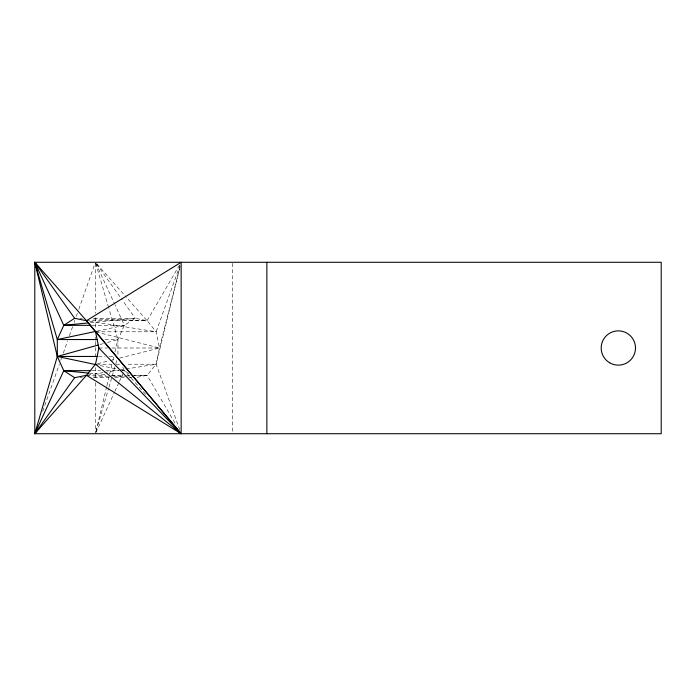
<?xml version="1.0" encoding="UTF-8"?>
<svg xmlns="http://www.w3.org/2000/svg" width="696" height="696" viewBox="0 0 696 696"><rect width="100%" height="100%" fill="white"/><g stroke="black" fill="none" stroke-linecap="round" stroke-linejoin="round"><path stroke-width="0.52" stroke-dasharray="3.48 2.61" d="M106.671 386.637L95.665 432.677L108.619 388.394M106.923 385.593L109.42 375.127M109.672 374.083L112.674 361.52M112.917 360.476L113.918 356.291M114.918 352.106L117.92 339.544L124.384 325.328L135.259 318.298L147.091 320.708L156.13 331.783L159.497 348L156.13 364.225L147.091 375.292L135.259 377.702M108.924 387.359L111.917 377.058M112.221 376.031L115.519 364.695M115.823 363.669L116.719 360.572M42.734 411.275L59.334 364.33M60.778 360.25L61.5 358.205M63.301 353.107L67.634 340.857M69.435 335.75L72.688 326.572M74.133 322.483L74.846 320.447M76.29 316.367L77.378 313.304M78.822 309.215L95.056 263.297M95.509 331.783L156.13 331.783L180.038 265.341M95.865 432.738L114.431 392.353M114.884 391.361L118.955 382.495M119.407 381.512L124.384 370.672L121.8 364.982M179.516 265.054L147.091 320.708L86.478 320.708M100.154 344.503L103.295 343.624M107.471 342.458L117.92 339.544L108.924 308.641M97.605 363.686L109.15 360.763M110.194 360.502L115.44 359.171M119.634 358.101L159.497 348L180.081 266.455L156.13 364.225L179.672 429.632M97.136 331.105L124.384 325.328L114.884 304.639M87.548 375.118L103.617 372.569M104.696 372.395L118.624 370.185M119.695 370.011L125.054 369.158M126.124 368.993L156.13 364.225L125.819 364.225M90.445 322.7L135.259 318.298L122.809 300.794M93.029 377.084L108.167 376.588M113.57 376.405L124.384 376.049M125.463 376.014L130.874 375.831M131.953 375.796L147.091 375.292L176.279 425.378M80.057 318.298L82.224 318.298M94.125 318.298L135.259 318.298M91.916 325.328L124.384 325.328M104.931 339.544L117.92 339.544L117.92 356.456M98.876 348L107.541 348M111.865 348L159.497 348L96.561 332.044M98.441 356.456L104.931 356.456M109.263 356.456L113.596 356.456M96.596 364.225L111.743 364.225M116.075 364.225L120.408 364.225M91.916 370.672L100.572 370.672M105.983 370.672L118.972 370.672M120.06 370.672L124.384 370.672L128.917 373.604M86.478 375.292L105.957 375.292M111.369 375.292L122.2 375.292M127.612 375.292L129.769 375.292M134.102 375.292L147.091 375.292M80.057 377.702L82.224 377.702M94.125 377.702L109.281 377.702M114.692 377.702L125.515 377.702M129.847 377.702L132.014 377.702M93.029 318.916L147.091 320.708L126.281 297.175M89.375 373.195L105.383 374.761M111.786 375.396L124.593 376.649M128.856 377.067L130.996 377.275M89.688 321.221L156.13 331.783M100.276 365.565L117.05 369.124M122.287 370.228L124.384 370.672L145.942 394.615M96.848 263.897L125.558 296.357M96.666 264.028L122.183 299.915M95.865 263.262L114.431 303.647M95.717 263.305L108.619 307.606M232.577 263.358L232.577 432.642M95.413 263.358L95.413 313.278M95.413 317.62L95.413 328.469M95.413 337.151L95.413 340.405M95.413 341.492L95.413 356.683M95.413 367.531L95.413 378.38M95.413 382.722L95.413 432.642"/><path stroke-width="1.04" d="M97.353 339.544L57.307 339.544L63.771 325.328L34.8 262.279L57.307 339.544L57.307 356.456L34.8 433.721L86.478 375.292L95.509 364.225L98.876 348L95.509 331.783L86.478 320.708L34.8 262.279L661.2 262.279L661.2 433.721L34.8 433.721L34.8 262.279L74.646 318.298L86.478 320.708L181.143 433.721L181.143 262.279L86.478 320.708M34.8 262.279L57.307 356.456L63.771 370.672L34.8 433.721L74.646 377.702L86.478 375.292L181.143 433.721L95.509 331.783M90.828 325.328L63.771 325.328L74.646 318.298M96.083 364.678L57.307 356.456L98.066 345.085M57.307 339.544L96.083 331.322M63.771 325.328L88.314 322.918M57.307 356.456L97.353 356.456M74.646 377.702L63.771 370.672L90.828 370.672M63.771 370.672L88.314 373.082M95.509 364.225L181.143 433.721L98.876 348M266.864 262.279L266.864 433.721M609.644 362.781A17.148 17.148 0 0 0 635.483 348.139A17.148 17.148 0 0 0 609.887 333.079A17.148 17.148 0 0 0 609.644 362.781"/></g></svg>
